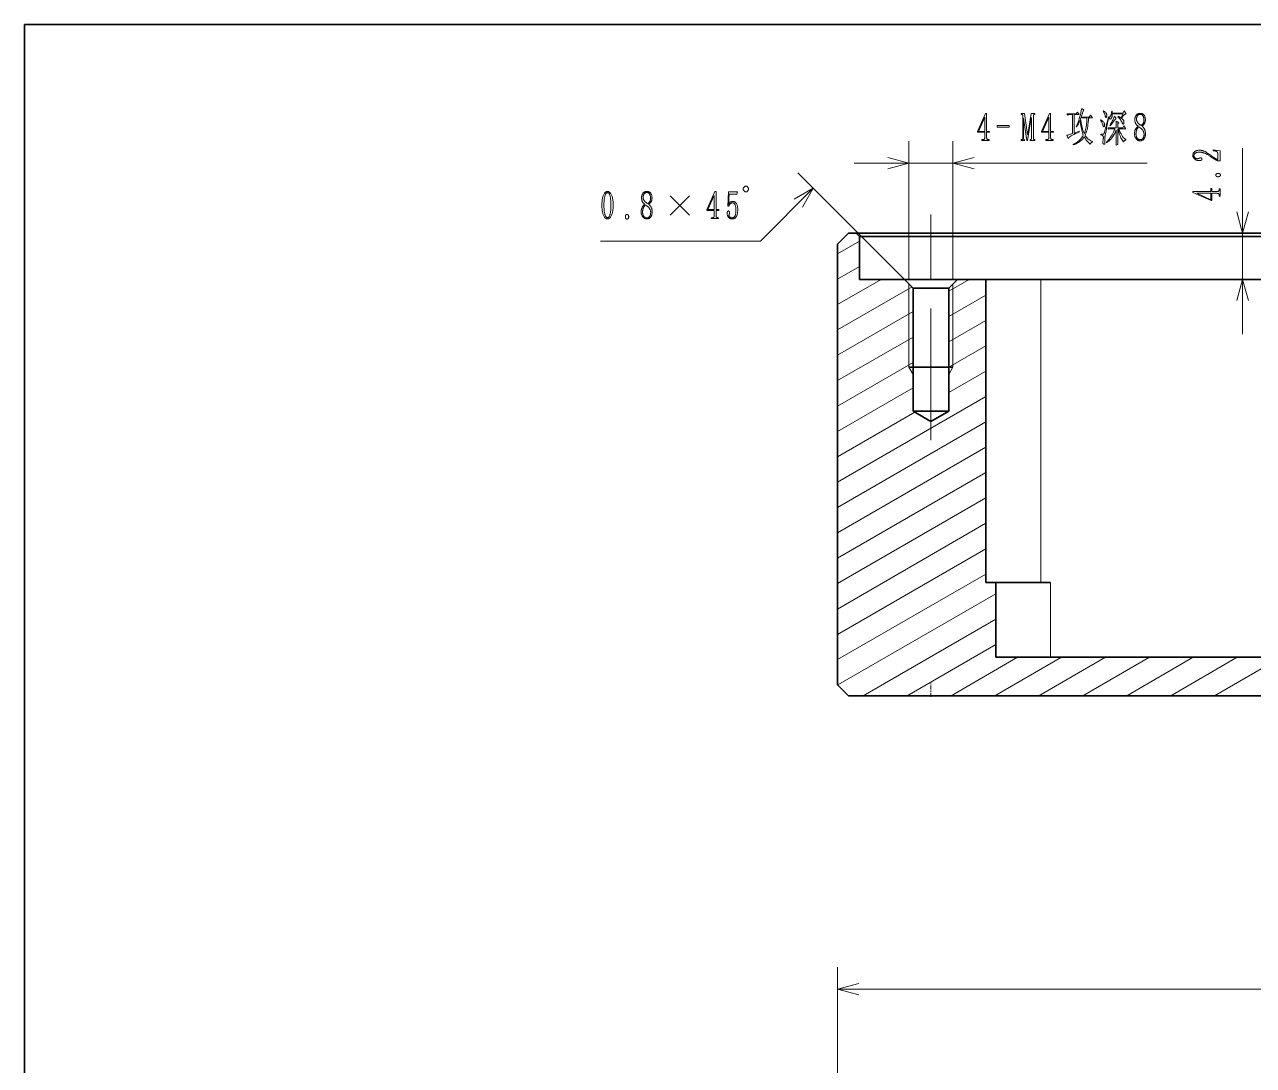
# Model space of a CAD drawing. Extents: x 20 to 415, y 10 to 290.
# Drawn here: x 20 to 131.9, y 195.3 to 290 of the extents above; entities that cross this region are included whole.
import ezdxf

# ---------------------------------------------------------------- set-up
doc = ezdxf.new("R2010")
doc.units = 0
doc.linetypes.add('DASHDOT', pattern=[18.5, 12, -3, 0.5, -3])

msp = doc.modelspace()

# ---------------------------------------------------------------- linework, layer by layer
at = {"color": 7, "lineweight": 35}
for p, q in [((415, 290), (20, 290)), ((20, 290), (20, 10)), ((215.53, 271.01), (102.53, 271.01)), ((94.03, 229.91), (94.03, 270.01)), ((215.53, 270.71), (102.53, 270.71)), ((107.53, 239.21), (107.53, 266.81)), ((112.53, 266.81), (205.53, 266.81)), ((108.43, 232.41), (162.68, 232.41)), ((95.03, 228.91), (162.68, 228.91))]:
    msp.add_line(p, q, dxfattribs=at)
at = {"color": 214, "lineweight": 13, "ltscale": 0.314664}
for p, q in [((100.53, 266.81), (100.53, 279.4)), ((104.53, 266.81), (104.53, 279.4))]:
    msp.add_line(p, q, dxfattribs=at)
at = {"color": 7, "lineweight": 13, "ltscale": 0.423141}
msp.add_line((130.91, 261.81), (130.91, 278.74), dxfattribs=at)
at = {"color": 7, "lineweight": 13, "ltscale": 0.343046}
msp.add_line((100.11, 266.81), (90.41, 276.51), dxfattribs=at)
at = {"color": 214, "lineweight": 13}
msp.add_line((95.53, 277.4), (122.22, 277.4), dxfattribs=at)
at = {"color": 7, "lineweight": 13, "ltscale": 0.170276}
msp.add_line((91.82, 275.1), (87.01, 270.28), dxfattribs=at)
at = {"color": 7, "linetype": 'DASHDOT', "lineweight": 13}
msp.add_line((102.53, 252.16), (102.53, 272.72), dxfattribs=at)
at = {"color": 7, "lineweight": 35, "ltscale": 0.035355}
for p, q in [((95.03, 271.01), (94.03, 270.01)), ((95.03, 228.91), (94.03, 229.91))]:
    msp.add_line(p, q, dxfattribs=at)
at = {"color": 7, "lineweight": 35, "ltscale": 0.0175}
msp.add_line((95.03, 271.01), (95.73, 271.01), dxfattribs=at)
at = {"color": 7, "lineweight": 35, "ltscale": 0.010606}
msp.add_line((96.03, 270.71), (95.73, 271.01), dxfattribs=at)
at = {"color": 7, "lineweight": 35, "ltscale": 0.17}
for p, q in [((102.53, 271.01), (95.73, 271.01)), ((108.43, 232.41), (108.43, 239.21))]:
    msp.add_line(p, q, dxfattribs=at)
at = {"color": 7, "lineweight": 13, "ltscale": 0.0075}
msp.add_line((102.53, 271.01), (102.53, 270.71), dxfattribs=at)
at = {"color": 7, "lineweight": 13, "ltscale": 0.363947}
msp.add_line((87.01, 270.28), (72.45, 270.28), dxfattribs=at)
at = {"color": 7, "lineweight": 13, "ltscale": 0.057735}
for p, q in [((94.03, 269.14), (96.03, 270.29)), ((94.03, 266.83), (96.03, 267.98))]:
    msp.add_line(p, q, dxfattribs=at)
at = {"color": 7, "lineweight": 35, "ltscale": 0.0975}
msp.add_line((96.03, 266.81), (96.03, 270.71), dxfattribs=at)
at = {"color": 7, "lineweight": 35, "ltscale": 0.1625}
msp.add_line((102.53, 270.71), (96.03, 270.71), dxfattribs=at)
at = {"color": 7, "lineweight": 13, "ltscale": 0.0975}
msp.add_line((102.53, 270.71), (102.53, 266.81), dxfattribs=at)
at = {"color": 7, "lineweight": 13, "ltscale": 0.114633}
msp.add_line((94.03, 264.52), (98, 266.81), dxfattribs=at)
at = {"color": 7, "lineweight": 35, "ltscale": 0.101975}
msp.add_line((96.03, 266.81), (100.11, 266.81), dxfattribs=at)
at = {"color": 7, "lineweight": 35, "ltscale": 0.028285}
for p, q in [((100.91, 266.01), (100.11, 266.81)), ((104.15, 266.01), (104.95, 266.81))]:
    msp.add_line(p, q, dxfattribs=at)
at = {"color": 7, "lineweight": 35, "ltscale": 0.089542}
msp.add_line((103.69, 266.81), (100.11, 266.81), dxfattribs=at)
at = {"color": 7, "lineweight": 13, "ltscale": 0.189474}
for p, q in [((100.53, 266.39), (100.53, 258.81)), ((104.53, 266.39), (104.53, 258.81))]:
    msp.add_line(p, q, dxfattribs=at)
at = {"color": 7, "lineweight": 35, "ltscale": 0.031508}
msp.add_line((104.95, 266.81), (103.69, 266.81), dxfattribs=at)
at = {"color": 7, "lineweight": 13, "ltscale": 0.053405}
msp.add_line((104.15, 265.74), (106, 266.81), dxfattribs=at)
at = {"color": 7, "lineweight": 35, "ltscale": 0.064475}
msp.add_line((104.95, 266.81), (107.53, 266.81), dxfattribs=at)
at = {"color": 7, "lineweight": 35, "ltscale": 0.125}
for p, q in [((112.53, 266.81), (107.53, 266.81)), ((113.43, 239.21), (108.43, 239.21))]:
    msp.add_line(p, q, dxfattribs=at)
at = {"color": 7, "lineweight": 13}
for p, q in [((112.53, 239.21), (112.53, 266.81)), ((94.03, 168.39), (94.03, 204.19)), ((94.03, 202.19), (224.03, 202.19))]:
    msp.add_line(p, q, dxfattribs=at)
at = {"color": 7, "lineweight": 13, "ltscale": 0.195477}
msp.add_line((94.03, 262.21), (100.81, 266.12), dxfattribs=at)
at = {"color": 7, "lineweight": 35, "ltscale": 0.28}
for p, q in [((100.91, 266.01), (100.91, 254.81)), ((104.15, 266.01), (104.15, 254.81))]:
    msp.add_line(p, q, dxfattribs=at)
at = {"color": 7, "lineweight": 35, "ltscale": 0.059954}
for p, q in [((103.31, 266.01), (100.91, 266.01)), ((100.91, 258.81), (103.31, 258.81)), ((100.91, 254.81), (103.31, 254.81))]:
    msp.add_line(p, q, dxfattribs=at)
at = {"color": 7, "lineweight": 35, "ltscale": 0.021096}
for p, q in [((104.15, 266.01), (103.31, 266.01)), ((103.31, 258.81), (104.15, 258.81)), ((103.31, 254.81), (104.15, 254.81))]:
    msp.add_line(p, q, dxfattribs=at)
at = {"color": 7, "lineweight": 13, "ltscale": 0.097543}
for p, q in [((104.15, 263.43), (107.53, 265.38)), ((104.15, 261.12), (107.53, 263.07)), ((104.15, 258.81), (107.53, 260.76)), ((104.15, 256.5), (107.53, 258.45))]:
    msp.add_line(p, q, dxfattribs=at)
at = {"color": 7, "lineweight": 13, "ltscale": 0.19858}
for p, q in [((94.03, 259.9), (100.91, 263.87)), ((94.03, 257.59), (100.91, 261.56)), ((94.03, 255.28), (100.91, 259.25)), ((94.03, 252.97), (100.91, 256.94))]:
    msp.add_line(p, q, dxfattribs=at)
at = {"color": 7, "lineweight": 35, "ltscale": 0.009475}
for p, q in [((100.91, 258.81), (100.53, 258.81)), ((104.53, 258.81), (104.15, 258.81))]:
    msp.add_line(p, q, dxfattribs=at)
at = {"color": 7, "lineweight": 13, "ltscale": 0.01895}
for p, q in [((100.91, 258.15), (100.53, 258.81)), ((104.15, 258.15), (104.53, 258.81))]:
    msp.add_line(p, q, dxfattribs=at)
at = {"color": 7, "lineweight": 13, "ltscale": 0.389712}
for p, q in [((94.03, 248.35), (107.53, 256.15)), ((94.03, 246.04), (107.53, 253.84)), ((94.03, 243.73), (107.53, 251.53)), ((94.03, 232.19), (107.53, 239.98))]:
    msp.add_line(p, q, dxfattribs=at)
at = {"color": 7, "lineweight": 13, "ltscale": 0.203017}
msp.add_line((94.03, 250.66), (101.07, 254.72), dxfattribs=at)
at = {"color": 7, "lineweight": 35, "ltscale": 0.046794}
for q in [(100.91, 254.81), (104.15, 254.81)]:
    msp.add_line((102.53, 253.87), q, dxfattribs=at)
at = {"color": 7, "lineweight": 13, "ltscale": 0.389711}
for p, q in [((94.03, 241.42), (107.53, 249.22)), ((94.03, 239.11), (107.53, 246.91)), ((94.03, 236.8), (107.53, 244.6)), ((94.03, 234.49), (107.53, 242.29))]:
    msp.add_line(p, q, dxfattribs=at)
at = {"color": 7, "lineweight": 35, "ltscale": 0.0225}
msp.add_line((108.43, 239.21), (107.53, 239.21), dxfattribs=at)
at = {"color": 7, "lineweight": 13, "ltscale": 0.17}
msp.add_line((113.43, 232.41), (113.43, 239.21), dxfattribs=at)
at = {"color": 7, "lineweight": 13, "ltscale": 0.415076}
msp.add_line((94.06, 229.89), (108.43, 238.19), dxfattribs=at)
at = {"color": 7, "lineweight": 13, "ltscale": 0.348538}
msp.add_line((96.36, 228.91), (108.43, 235.88), dxfattribs=at)
at = {"color": 7, "lineweight": 13, "ltscale": 0.233068}
msp.add_line((100.36, 228.91), (108.43, 233.57), dxfattribs=at)
at = {"color": 7, "lineweight": 13, "ltscale": 0.175}
for p, q in [((104.36, 228.91), (110.42, 232.41)), ((108.36, 228.91), (114.42, 232.41)), ((112.36, 228.91), (118.42, 232.41)), ((116.36, 228.91), (122.42, 232.41)), ((120.36, 228.91), (126.42, 232.41)), ((124.36, 228.91), (130.42, 232.41)), ((128.36, 228.91), (134.42, 232.41))]:
    msp.add_line(p, q, dxfattribs=at)
at = {"color": 7, "linetype": 'DASHDOT', "lineweight": 13, "ltscale": 0.03}
msp.add_line((102.53, 228.81), (102.53, 230.01), dxfattribs=at)
at = {"color": 214, "lineweight": 13}
for points in [[(115.56, 280.12), (115.56, 281.8), (116.02, 281.8), (115.86, 282.02), (115.75, 281.87), (114.9, 281.87), (114.99, 281.75), (115.07, 281.8), (115.42, 281.8), (115.42, 280.08), (115.34, 280.05), (115.27, 280.03), (115.21, 280.01), (115.15, 279.99), (115.1, 279.97), (115.05, 279.96), (115, 279.94), (114.96, 279.94), (114.93, 279.93), (114.9, 279.92), (115.03, 279.64), (115.05, 279.67), (115.09, 279.71), (115.15, 279.75), (115.22, 279.81), (115.31, 279.86), (115.42, 279.93), (115.55, 280), (115.7, 280.08), (115.86, 280.16), (116.05, 280.25), (116.03, 280.31)], [(116.12, 281.31), (116.14, 281.14), (116.16, 280.98), (116.18, 280.82), (116.2, 280.67), (116.23, 280.53), (116.26, 280.39), (116.29, 280.27), (116.33, 280.14), (116.36, 280.03), (116.4, 279.92), (116.33, 279.81), (116.26, 279.71), (116.18, 279.61), (116.1, 279.52), (116.01, 279.43), (115.91, 279.35), (115.81, 279.28), (115.7, 279.21), (115.59, 279.15), (115.47, 279.1), (115.49, 279.04), (115.62, 279.09), (115.74, 279.14), (115.85, 279.2), (115.96, 279.26), (116.07, 279.33), (116.16, 279.41), (116.25, 279.49), (116.34, 279.58), (116.42, 279.68), (116.49, 279.78), (116.53, 279.71), (116.57, 279.63), (116.62, 279.56), (116.67, 279.49), (116.72, 279.42), (116.78, 279.36), (116.84, 279.3), (116.9, 279.24), (116.96, 279.18), (117.03, 279.12), (117.05, 279.16), (117.06, 279.19), (117.08, 279.21), (117.1, 279.23), (117.12, 279.25), (117.14, 279.27), (117.17, 279.28), (117.19, 279.29), (117.22, 279.29), (117.25, 279.3), (117.25, 279.35), (117.16, 279.39), (117.08, 279.43), (117, 279.48), (116.92, 279.53), (116.85, 279.58), (116.79, 279.64), (116.72, 279.71), (116.67, 279.77), (116.61, 279.85), (116.56, 279.92), (116.61, 280.04), (116.66, 280.16), (116.7, 280.29), (116.74, 280.43), (116.78, 280.58), (116.81, 280.74), (116.83, 280.92), (116.86, 281.1), (116.87, 281.29), (116.89, 281.5), (117.23, 281.5), (117.06, 281.74), (116.93, 281.57), (116.22, 281.57), (116.23, 281.63), (116.25, 281.69), (116.27, 281.75), (116.29, 281.81), (116.3, 281.87), (116.32, 281.92), (116.34, 281.97), (116.35, 282.02), (116.37, 282.07), (116.39, 282.11), (116.46, 282.21), (116.26, 282.37), (116.22, 282.17), (116.18, 281.98), (116.14, 281.79), (116.09, 281.62), (116.04, 281.45), (115.99, 281.28), (115.94, 281.13), (115.88, 280.98), (115.82, 280.84), (115.76, 280.71), (115.79, 280.68), (115.82, 280.73), (115.85, 280.78), (115.88, 280.83), (115.92, 280.89), (115.95, 280.95), (115.98, 281.02), (116.02, 281.09), (116.05, 281.16), (116.08, 281.23)], [(118.23, 282.17), (118.2, 282.12), (118.23, 282.07), (118.26, 282.02), (118.29, 281.98), (118.31, 281.93), (118.33, 281.88), (118.35, 281.84), (118.37, 281.8), (118.38, 281.75), (118.39, 281.71), (118.4, 281.67), (118.41, 281.64), (118.42, 281.61), (118.43, 281.59), (118.44, 281.57), (118.45, 281.56), (118.46, 281.55), (118.47, 281.55), (118.49, 281.55), (118.5, 281.56), (118.51, 281.58), (118.52, 281.6), (118.53, 281.62), (118.54, 281.65), (118.55, 281.67), (118.55, 281.69), (118.55, 281.72), (118.55, 281.74), (118.55, 281.77), (118.54, 281.8), (118.54, 281.82), (118.53, 281.85), (118.51, 281.88), (118.5, 281.92), (118.47, 281.95), (118.44, 281.98), (118.41, 282.02), (118.37, 282.05), (118.33, 282.09), (118.28, 282.13)], [(119.03, 282.12), (118.99, 282.12), (118.98, 282.06), (118.97, 282), (118.96, 281.94), (118.95, 281.89), (118.94, 281.84), (118.93, 281.79), (118.91, 281.75), (118.9, 281.72), (118.88, 281.69), (118.86, 281.66), (118.84, 281.64), (118.82, 281.61), (118.81, 281.59), (118.8, 281.57), (118.79, 281.55), (118.78, 281.53), (118.78, 281.51), (118.78, 281.5), (118.78, 281.48), (118.78, 281.47), (118.79, 281.45), (118.79, 281.44), (118.8, 281.43), (118.8, 281.42), (118.81, 281.41), (118.82, 281.41), (118.83, 281.4), (118.83, 281.4), (118.84, 281.4), (118.85, 281.4), (118.86, 281.4), (118.87, 281.4), (118.88, 281.41), (118.9, 281.41), (118.91, 281.42), (118.92, 281.43), (118.93, 281.45), (118.94, 281.46), (118.95, 281.48), (118.97, 281.5), (118.98, 281.52), (118.99, 281.54), (119, 281.57), (119.01, 281.61), (119.02, 281.64), (119.02, 281.68), (119.03, 281.73), (119.03, 281.78), (119.03, 281.83), (119.03, 281.88), (120.02, 281.88), (119.86, 281.54), (119.9, 281.51), (119.93, 281.55), (119.96, 281.59), (119.98, 281.63), (120.01, 281.66), (120.03, 281.69), (120.06, 281.72), (120.08, 281.74), (120.1, 281.76), (120.12, 281.78), (120.14, 281.8), (120.16, 281.81), (120.17, 281.82), (120.19, 281.83), (120.21, 281.84), (120.23, 281.85), (120.24, 281.86), (120.26, 281.87), (120.27, 281.87), (120.29, 281.88), (120.3, 281.88), (120.13, 282.14), (120, 281.95), (119.03, 281.95)], [(107.6, 279.72), (107.6, 279.71), (107.6, 279.69), (107.61, 279.67), (107.61, 279.65), (107.61, 279.64), (107.62, 279.63), (107.62, 279.61), (107.63, 279.6), (107.63, 279.59), (107.64, 279.58), (107.65, 279.57), (107.65, 279.57), (107.66, 279.56), (107.67, 279.55), (107.68, 279.55), (107.69, 279.55), (107.71, 279.54), (107.72, 279.54), (107.73, 279.54), (107.75, 279.54), (107.83, 279.54), (107.83, 279.45), (107.17, 279.45), (107.17, 279.54), (107.29, 279.54), (107.31, 279.54), (107.32, 279.54), (107.33, 279.54), (107.35, 279.55), (107.36, 279.55), (107.37, 279.55), (107.38, 279.56), (107.39, 279.57), (107.4, 279.57), (107.4, 279.58), (107.41, 279.59), (107.41, 279.6), (107.42, 279.61), (107.42, 279.63), (107.42, 279.64), (107.43, 279.65), (107.43, 279.67), (107.43, 279.69), (107.43, 279.71), (107.43, 279.72), (107.43, 280.2), (106.77, 280.2), (106.77, 280.27), (107.5, 281.92), (107.6, 281.92), (107.6, 280.28), (107.87, 280.28), (107.87, 280.2), (107.6, 280.2)], [(107.43, 281.57), (106.86, 280.28), (107.43, 280.28)], [(111.86, 279.65), (111.86, 279.64), (111.86, 279.63), (111.86, 279.62), (111.86, 279.61), (111.87, 279.6), (111.87, 279.6), (111.87, 279.59), (111.87, 279.58), (111.88, 279.57), (111.88, 279.57), (111.89, 279.56), (111.89, 279.56), (111.9, 279.55), (111.9, 279.55), (111.91, 279.55), (111.91, 279.54), (111.92, 279.54), (111.93, 279.54), (111.94, 279.54), (111.95, 279.54), (111.99, 279.54), (111.99, 279.45), (111.56, 279.45), (111.56, 279.54), (111.6, 279.54), (111.61, 279.54), (111.62, 279.54), (111.63, 279.54), (111.64, 279.54), (111.65, 279.55), (111.66, 279.55), (111.66, 279.55), (111.67, 279.56), (111.67, 279.56), (111.67, 279.57), (111.68, 279.57), (111.68, 279.58), (111.68, 279.59), (111.68, 279.6), (111.68, 279.6), (111.69, 279.61), (111.69, 279.62), (111.69, 279.63), (111.69, 279.64), (111.69, 279.65), (111.69, 281.52), (111.67, 281.52), (111.33, 279.45), (111.27, 279.45), (110.96, 281.48), (110.95, 281.48), (110.95, 279.65), (110.95, 279.64), (110.95, 279.63), (110.95, 279.62), (110.95, 279.61), (110.95, 279.6), (110.95, 279.6), (110.96, 279.59), (110.96, 279.58), (110.96, 279.57), (110.97, 279.57), (110.97, 279.56), (110.98, 279.56), (110.98, 279.55), (110.99, 279.55), (110.99, 279.55), (111, 279.54), (111.01, 279.54), (111.02, 279.54), (111.02, 279.54), (111.03, 279.54), (111.06, 279.54), (111.06, 279.45), (110.76, 279.45), (110.76, 279.54), (110.79, 279.54), (110.8, 279.54), (110.81, 279.54), (110.82, 279.54), (110.83, 279.54), (110.84, 279.55), (110.84, 279.55), (110.85, 279.55), (110.86, 279.56), (110.86, 279.56), (110.87, 279.57), (110.87, 279.57), (110.87, 279.58), (110.88, 279.59), (110.88, 279.6), (110.88, 279.6), (110.89, 279.61), (110.89, 279.62), (110.89, 279.63), (110.89, 279.64), (110.89, 279.65), (110.89, 281.7), (110.89, 281.71), (110.89, 281.72), (110.89, 281.73), (110.89, 281.74), (110.88, 281.75), (110.88, 281.75), (110.88, 281.76), (110.87, 281.77), (110.87, 281.78), (110.87, 281.78), (110.86, 281.79), (110.86, 281.79), (110.85, 281.8), (110.84, 281.8), (110.84, 281.8), (110.83, 281.81), (110.82, 281.81), (110.81, 281.81), (110.8, 281.81), (110.79, 281.81), (110.76, 281.81), (110.76, 281.9), (111.05, 281.9), (111.33, 279.98), (111.36, 279.98), (111.66, 281.9), (111.99, 281.9), (111.99, 281.81), (111.95, 281.81), (111.94, 281.81), (111.93, 281.81), (111.92, 281.81), (111.91, 281.81), (111.91, 281.8), (111.9, 281.8), (111.9, 281.8), (111.89, 281.79), (111.89, 281.79), (111.88, 281.78), (111.88, 281.78), (111.87, 281.77), (111.87, 281.76), (111.87, 281.75), (111.87, 281.75), (111.86, 281.74), (111.86, 281.73), (111.86, 281.72), (111.86, 281.71), (111.86, 281.7)], [(113.43, 279.72), (113.43, 279.71), (113.43, 279.69), (113.43, 279.67), (113.44, 279.65), (113.44, 279.64), (113.44, 279.63), (113.45, 279.61), (113.45, 279.6), (113.46, 279.59), (113.47, 279.58), (113.47, 279.57), (113.48, 279.57), (113.49, 279.56), (113.5, 279.55), (113.51, 279.55), (113.52, 279.55), (113.53, 279.54), (113.55, 279.54), (113.56, 279.54), (113.57, 279.54), (113.66, 279.54), (113.66, 279.45), (113, 279.45), (113, 279.54), (113.12, 279.54), (113.13, 279.54), (113.15, 279.54), (113.16, 279.54), (113.18, 279.55), (113.19, 279.55), (113.2, 279.55), (113.21, 279.56), (113.22, 279.57), (113.23, 279.57), (113.23, 279.58), (113.24, 279.59), (113.24, 279.6), (113.25, 279.61), (113.25, 279.63), (113.25, 279.64), (113.26, 279.65), (113.26, 279.67), (113.26, 279.69), (113.26, 279.71), (113.26, 279.72), (113.26, 280.2), (112.6, 280.2), (112.6, 280.27), (113.33, 281.92), (113.43, 281.92), (113.43, 280.28), (113.7, 280.28), (113.7, 280.2), (113.43, 280.2)], [(113.26, 281.57), (112.69, 280.28), (113.26, 280.28)], [(116.19, 281.5), (116.73, 281.5), (116.72, 281.32), (116.71, 281.16), (116.7, 281), (116.68, 280.84), (116.66, 280.7), (116.63, 280.56), (116.6, 280.43), (116.57, 280.31), (116.53, 280.19), (116.49, 280.08), (116.45, 280.17), (116.41, 280.27), (116.37, 280.38), (116.33, 280.5), (116.3, 280.63), (116.27, 280.77), (116.24, 280.91), (116.21, 281.07), (116.18, 281.24), (116.16, 281.41)], [(118, 281.34), (117.97, 281.3), (118.01, 281.24), (118.04, 281.19), (118.07, 281.14), (118.09, 281.09), (118.11, 281.04), (118.13, 281), (118.15, 280.95), (118.17, 280.91), (118.18, 280.87), (118.19, 280.83), (118.2, 280.8), (118.21, 280.76), (118.22, 280.74), (118.23, 280.72), (118.23, 280.7), (118.25, 280.69), (118.26, 280.68), (118.27, 280.68), (118.28, 280.69), (118.29, 280.7), (118.3, 280.71), (118.31, 280.72), (118.32, 280.74), (118.33, 280.76), (118.33, 280.78), (118.34, 280.8), (118.34, 280.83), (118.34, 280.86), (118.35, 280.89), (118.35, 280.92), (118.34, 280.95), (118.33, 280.99), (118.31, 281.02), (118.29, 281.06), (118.26, 281.11), (118.22, 281.15), (118.18, 281.19), (118.13, 281.24), (118.07, 281.29)], [(118.73, 281.58), (118.7, 281.6), (118.64, 281.34), (118.58, 281.11), (118.52, 280.91), (118.48, 280.73), (118.43, 280.57), (118.4, 280.44), (118.37, 280.33), (118.34, 280.24), (118.32, 280.18), (118.31, 280.15), (118.3, 280.12), (118.29, 280.1), (118.28, 280.08), (118.27, 280.07), (118.26, 280.05), (118.25, 280.04), (118.24, 280.03), (118.23, 280.03), (118.22, 280.02), (118.21, 280.02), (118.2, 280.02), (118.19, 280.02), (118.17, 280.02), (118.15, 280.02), (118.13, 280.02), (118.11, 280.02), (118.08, 280.03), (118.05, 280.03), (118.02, 280.03), (117.99, 280.04), (117.99, 279.98), (118.02, 279.97), (118.04, 279.96), (118.07, 279.95), (118.09, 279.93), (118.11, 279.92), (118.13, 279.91), (118.15, 279.89), (118.17, 279.88), (118.18, 279.86), (118.2, 279.85), (118.21, 279.83), (118.22, 279.81), (118.22, 279.78), (118.23, 279.75), (118.23, 279.71), (118.23, 279.67), (118.22, 279.63), (118.22, 279.58), (118.21, 279.53), (118.2, 279.47), (118.18, 279.42), (118.18, 279.37), (118.17, 279.32), (118.17, 279.28), (118.18, 279.24), (118.19, 279.21), (118.2, 279.18), (118.21, 279.16), (118.23, 279.14), (118.25, 279.12), (118.28, 279.11), (118.3, 279.11), (118.31, 279.1), (118.33, 279.1), (118.34, 279.11), (118.35, 279.11), (118.36, 279.12), (118.36, 279.13), (118.37, 279.15), (118.37, 279.17), (118.37, 279.19), (118.36, 279.21), (118.36, 279.24), (118.36, 279.27), (118.36, 279.31), (118.36, 279.34), (118.36, 279.38), (118.36, 279.43), (118.36, 279.47), (118.36, 279.52), (118.36, 279.58), (118.36, 279.62), (118.36, 279.67), (118.37, 279.72), (118.37, 279.76), (118.37, 279.81), (118.38, 279.85), (118.38, 279.89), (118.39, 279.92), (118.4, 279.96), (118.41, 280.01), (118.42, 280.08), (118.44, 280.18), (118.47, 280.31), (118.5, 280.46), (118.53, 280.63), (118.58, 280.83), (118.62, 281.06), (118.67, 281.31)], [(119.55, 280.52), (119.56, 280.52), (119.6, 280.36), (119.64, 280.21), (119.68, 280.07), (119.73, 279.94), (119.78, 279.81), (119.83, 279.7), (119.89, 279.6), (119.95, 279.5), (120.01, 279.42), (120.07, 279.34), (120.08, 279.36), (120.1, 279.39), (120.11, 279.41), (120.13, 279.43), (120.15, 279.44), (120.17, 279.46), (120.2, 279.47), (120.23, 279.48), (120.26, 279.49), (120.29, 279.5), (120.29, 279.54), (120.23, 279.56), (120.17, 279.6), (120.11, 279.66), (120.04, 279.73), (119.98, 279.82), (119.91, 279.93), (119.84, 280.05), (119.77, 280.19), (119.69, 280.35), (119.62, 280.52), (120.29, 280.52), (120.1, 280.77), (120, 280.6), (119.55, 280.6), (119.55, 280.97), (119.63, 281.07), (119.4, 281.22), (119.4, 281.18), (119.4, 281.13), (119.4, 281.08), (119.4, 281.02), (119.4, 280.96), (119.4, 280.9), (119.4, 280.83), (119.4, 280.75), (119.4, 280.68), (119.4, 280.6), (118.65, 280.6), (118.73, 280.48), (118.83, 280.52), (119.26, 280.52), (119.21, 280.37), (119.15, 280.22), (119.08, 280.09), (119.02, 279.95), (118.94, 279.83), (118.86, 279.71), (118.78, 279.6), (118.69, 279.5), (118.6, 279.4), (118.5, 279.31), (118.5, 279.25), (118.61, 279.32), (118.72, 279.4), (118.82, 279.48), (118.92, 279.58), (119.01, 279.7), (119.1, 279.82), (119.18, 279.95), (119.26, 280.1), (119.33, 280.26), (119.4, 280.42), (119.4, 280.2), (119.4, 280), (119.4, 279.81), (119.4, 279.64), (119.4, 279.49), (119.4, 279.36), (119.4, 279.25), (119.4, 279.15), (119.4, 279.07), (119.4, 279.01), (119.56, 279.07), (119.56, 279.12), (119.55, 279.18), (119.55, 279.23), (119.55, 279.28), (119.55, 279.33), (119.55, 279.38), (119.55, 279.43), (119.55, 279.48), (119.55, 279.53), (119.55, 279.58)], [(119.23, 281.65), (119.21, 281.59), (119.18, 281.52), (119.15, 281.45), (119.12, 281.37), (119.08, 281.29), (119.03, 281.2), (118.99, 281.12), (118.93, 281.02), (118.88, 280.93), (118.82, 280.82), (118.85, 280.78), (118.87, 280.82), (118.9, 280.85), (118.93, 280.89), (118.96, 280.93), (118.99, 280.97), (119.02, 281.01), (119.05, 281.05), (119.08, 281.09), (119.11, 281.13), (119.15, 281.17), (119.18, 281.22), (119.21, 281.26), (119.23, 281.29), (119.26, 281.33), (119.29, 281.36), (119.31, 281.38), (119.34, 281.4), (119.36, 281.42), (119.38, 281.44), (119.4, 281.45)], [(119.59, 281.65), (119.56, 281.61), (119.59, 281.58), (119.62, 281.55), (119.65, 281.51), (119.68, 281.48), (119.7, 281.45), (119.73, 281.42), (119.76, 281.38), (119.78, 281.35), (119.8, 281.32), (119.82, 281.28), (119.85, 281.25), (119.86, 281.22), (119.88, 281.18), (119.9, 281.15), (119.92, 281.12), (119.93, 281.09), (119.95, 281.07), (119.96, 281.04), (119.97, 281.01), (119.98, 280.99), (119.99, 280.97), (120, 280.95), (120.01, 280.94), (120.02, 280.93), (120.03, 280.93), (120.04, 280.94), (120.05, 280.95), (120.06, 280.96), (120.07, 280.98), (120.08, 281.01), (120.09, 281.04), (120.1, 281.07), (120.1, 281.1), (120.1, 281.12), (120.1, 281.15), (120.1, 281.18), (120.09, 281.21), (120.08, 281.23), (120.07, 281.26), (120.05, 281.29), (120.03, 281.32), (120.01, 281.35), (119.98, 281.38), (119.94, 281.41), (119.9, 281.45), (119.85, 281.49), (119.79, 281.52), (119.73, 281.57), (119.66, 281.61)], [(122.07, 280.07), (122.07, 280.01), (122.07, 279.96), (122.06, 279.91), (122.05, 279.86), (122.04, 279.82), (122.03, 279.77), (122.01, 279.73), (121.99, 279.69), (121.96, 279.65), (121.94, 279.61), (121.91, 279.58), (121.88, 279.54), (121.85, 279.52), (121.82, 279.49), (121.78, 279.47), (121.74, 279.45), (121.7, 279.44), (121.66, 279.43), (121.62, 279.43), (121.57, 279.42), (121.53, 279.43), (121.49, 279.43), (121.45, 279.44), (121.41, 279.45), (121.38, 279.47), (121.34, 279.49), (121.31, 279.52), (121.27, 279.54), (121.24, 279.58), (121.21, 279.61), (121.18, 279.65), (121.16, 279.69), (121.13, 279.73), (121.11, 279.77), (121.1, 279.81), (121.08, 279.85), (121.07, 279.9), (121.07, 279.94), (121.06, 279.99), (121.06, 280.04), (121.06, 280.09), (121.06, 280.13), (121.07, 280.18), (121.07, 280.22), (121.08, 280.26), (121.09, 280.3), (121.1, 280.34), (121.11, 280.38), (121.13, 280.42), (121.15, 280.45), (121.16, 280.49), (121.18, 280.52), (121.2, 280.55), (121.23, 280.58), (121.25, 280.61), (121.27, 280.64), (121.3, 280.67), (121.33, 280.7), (121.36, 280.73), (121.39, 280.75), (121.36, 280.77), (121.33, 280.8), (121.31, 280.82), (121.29, 280.84), (121.26, 280.87), (121.24, 280.89), (121.22, 280.92), (121.21, 280.95), (121.19, 280.97), (121.17, 281), (121.16, 281.03), (121.15, 281.06), (121.14, 281.1), (121.13, 281.13), (121.12, 281.16), (121.11, 281.2), (121.11, 281.23), (121.11, 281.27), (121.1, 281.3), (121.1, 281.34), (121.1, 281.39), (121.11, 281.43), (121.11, 281.48), (121.12, 281.52), (121.13, 281.56), (121.15, 281.6), (121.17, 281.64), (121.19, 281.68), (121.21, 281.72), (121.23, 281.75), (121.26, 281.79), (121.29, 281.82), (121.32, 281.84), (121.35, 281.86), (121.38, 281.88), (121.42, 281.9), (121.46, 281.91), (121.5, 281.92), (121.54, 281.92), (121.59, 281.92), (121.63, 281.92), (121.67, 281.92), (121.71, 281.91), (121.75, 281.9), (121.78, 281.88), (121.81, 281.86), (121.85, 281.84), (121.88, 281.82), (121.9, 281.79), (121.93, 281.75), (121.96, 281.72), (121.98, 281.68), (122, 281.64), (122.01, 281.6), (122.03, 281.56), (122.04, 281.52), (122.05, 281.48), (122.05, 281.43), (122.06, 281.39), (122.06, 281.34), (122.06, 281.3), (122.06, 281.27), (122.05, 281.24), (122.05, 281.21), (122.04, 281.17), (122.03, 281.14), (122.02, 281.11), (122.01, 281.08), (122, 281.05), (121.98, 281.02), (121.96, 280.99), (121.95, 280.96), (121.93, 280.93), (121.91, 280.9), (121.88, 280.88), (121.86, 280.85), (121.83, 280.83), (121.81, 280.8), (121.78, 280.78), (121.75, 280.75), (121.78, 280.72), (121.81, 280.7), (121.84, 280.67), (121.87, 280.63), (121.89, 280.6), (121.92, 280.57), (121.94, 280.54), (121.96, 280.51), (121.98, 280.47), (122, 280.44), (122.01, 280.4), (122.02, 280.37), (122.04, 280.33), (122.05, 280.3), (122.05, 280.26), (122.06, 280.22), (122.07, 280.19), (122.07, 280.15), (122.07, 280.11)], [(121.92, 281.32), (121.92, 281.36), (121.91, 281.4), (121.91, 281.44), (121.9, 281.48), (121.9, 281.51), (121.89, 281.55), (121.88, 281.58), (121.87, 281.61), (121.85, 281.64), (121.84, 281.67), (121.82, 281.7), (121.8, 281.73), (121.78, 281.75), (121.76, 281.77), (121.74, 281.79), (121.71, 281.8), (121.68, 281.81), (121.65, 281.82), (121.62, 281.82), (121.59, 281.82), (121.55, 281.82), (121.52, 281.82), (121.49, 281.81), (121.46, 281.8), (121.43, 281.79), (121.4, 281.77), (121.38, 281.75), (121.36, 281.73), (121.34, 281.71), (121.32, 281.68), (121.31, 281.65), (121.3, 281.62), (121.28, 281.59), (121.27, 281.57), (121.27, 281.54), (121.26, 281.51), (121.25, 281.47), (121.25, 281.44), (121.25, 281.41), (121.25, 281.38), (121.25, 281.35), (121.25, 281.32), (121.26, 281.29), (121.26, 281.26), (121.27, 281.23), (121.29, 281.2), (121.3, 281.17), (121.32, 281.14), (121.34, 281.1), (121.36, 281.07), (121.38, 281.05), (121.41, 281.02), (121.44, 280.99), (121.47, 280.96), (121.5, 280.93), (121.53, 280.91), (121.56, 280.88), (121.6, 280.86), (121.64, 280.83), (121.67, 280.81), (121.7, 280.83), (121.72, 280.85), (121.74, 280.87), (121.77, 280.89), (121.78, 280.91), (121.8, 280.93), (121.82, 280.95), (121.83, 280.98), (121.85, 281), (121.86, 281.02), (121.87, 281.05), (121.88, 281.08), (121.89, 281.11), (121.9, 281.13), (121.9, 281.16), (121.91, 281.19), (121.91, 281.23), (121.91, 281.26), (121.92, 281.29)], [(108.55, 280.67), (108.55, 280.8), (109.66, 280.8), (109.66, 280.67)], [(121.2, 280.04), (121.2, 279.99), (121.21, 279.95), (121.21, 279.91), (121.22, 279.87), (121.23, 279.83), (121.24, 279.8), (121.25, 279.76), (121.27, 279.73), (121.28, 279.7), (121.3, 279.67), (121.32, 279.64), (121.35, 279.62), (121.37, 279.59), (121.39, 279.58), (121.42, 279.56), (121.45, 279.55), (121.48, 279.54), (121.51, 279.53), (121.54, 279.53), (121.57, 279.52), (121.61, 279.53), (121.64, 279.53), (121.68, 279.54), (121.71, 279.55), (121.73, 279.56), (121.76, 279.58), (121.79, 279.59), (121.81, 279.62), (121.83, 279.64), (121.85, 279.67), (121.86, 279.7), (121.88, 279.73), (121.89, 279.76), (121.9, 279.79), (121.91, 279.83), (121.92, 279.86), (121.92, 279.9), (121.93, 279.94), (121.93, 279.98), (121.93, 280.02), (121.93, 280.06), (121.93, 280.1), (121.92, 280.13), (121.91, 280.17), (121.9, 280.21), (121.89, 280.24), (121.87, 280.28), (121.85, 280.31), (121.83, 280.35), (121.81, 280.38), (121.78, 280.42), (121.76, 280.45), (121.73, 280.48), (121.69, 280.51), (121.66, 280.55), (121.62, 280.58), (121.58, 280.61), (121.54, 280.64), (121.49, 280.67), (121.45, 280.7), (121.42, 280.67), (121.4, 280.65), (121.38, 280.62), (121.36, 280.6), (121.34, 280.57), (121.33, 280.54), (121.31, 280.51), (121.29, 280.48), (121.28, 280.44), (121.27, 280.41), (121.25, 280.38), (121.24, 280.34), (121.23, 280.31), (121.23, 280.27), (121.22, 280.23), (121.21, 280.19), (121.21, 280.16), (121.21, 280.12), (121.2, 280.08)]]:
    msp.add_lwpolyline(points, close=True, dxfattribs=at)
for points in [[(98.6, 276.88), (100.53, 277.4), (98.6, 277.91)], [(106.47, 277.91), (104.53, 277.4), (106.47, 276.88)]]:
    msp.add_lwpolyline(points, dxfattribs=at)
at = {"color": 7, "lineweight": 13}
for points in [[(127.01, 278.39), (126.96, 278.39), (126.91, 278.39), (126.87, 278.39), (126.82, 278.38), (126.78, 278.37), (126.74, 278.36), (126.71, 278.35), (126.67, 278.34), (126.64, 278.33), (126.62, 278.31), (126.59, 278.3), (126.57, 278.28), (126.55, 278.26), (126.53, 278.24), (126.51, 278.22), (126.5, 278.19), (126.49, 278.17), (126.49, 278.14), (126.48, 278.11), (126.48, 278.08), (126.48, 278.06), (126.48, 278.03), (126.49, 278.01), (126.49, 277.99), (126.5, 277.97), (126.51, 277.95), (126.53, 277.93), (126.54, 277.91), (126.56, 277.9), (126.57, 277.88), (126.59, 277.86), (126.61, 277.85), (126.63, 277.83), (126.66, 277.82), (126.68, 277.81), (126.7, 277.81), (126.73, 277.8), (126.75, 277.8), (126.78, 277.79), (126.81, 277.79), (126.83, 277.79), (126.84, 277.79), (126.86, 277.8), (126.87, 277.8), (126.89, 277.8), (126.9, 277.81), (126.91, 277.81), (126.93, 277.82), (126.94, 277.82), (126.95, 277.83), (126.96, 277.83), (126.97, 277.84), (126.99, 277.85), (127, 277.85), (127.01, 277.85), (127.02, 277.86), (127.03, 277.86), (127.04, 277.86), (127.05, 277.86), (127.07, 277.86), (127.08, 277.86), (127.09, 277.86), (127.11, 277.86), (127.12, 277.86), (127.13, 277.86), (127.14, 277.85), (127.15, 277.85), (127.16, 277.85), (127.17, 277.84), (127.17, 277.84), (127.18, 277.83), (127.19, 277.82), (127.19, 277.82), (127.2, 277.81), (127.2, 277.8), (127.2, 277.8), (127.21, 277.79), (127.21, 277.78), (127.21, 277.77), (127.21, 277.76), (127.21, 277.75), (127.21, 277.74), (127.2, 277.72), (127.2, 277.71), (127.2, 277.7), (127.19, 277.69), (127.18, 277.68), (127.18, 277.67), (127.17, 277.66), (127.16, 277.66), (127.15, 277.65), (127.14, 277.64), (127.12, 277.64), (127.11, 277.63), (127.09, 277.63), (127.08, 277.63), (127.06, 277.62), (127.04, 277.62), (127.02, 277.62), (126.99, 277.62), (126.94, 277.62), (126.88, 277.63), (126.83, 277.63), (126.78, 277.64), (126.73, 277.66), (126.69, 277.67), (126.64, 277.69), (126.61, 277.72), (126.57, 277.74), (126.54, 277.77), (126.51, 277.8), (126.48, 277.83), (126.46, 277.86), (126.44, 277.89), (126.42, 277.93), (126.41, 277.96), (126.39, 277.99), (126.39, 278.02), (126.38, 278.06), (126.38, 278.09), (126.38, 278.14), (126.39, 278.18), (126.4, 278.23), (126.41, 278.27), (126.42, 278.3), (126.44, 278.34), (126.46, 278.37), (126.49, 278.4), (126.52, 278.43), (126.55, 278.45), (126.59, 278.47), (126.62, 278.49), (126.66, 278.51), (126.7, 278.52), (126.74, 278.54), (126.79, 278.55), (126.83, 278.55), (126.88, 278.56), (126.93, 278.56), (126.98, 278.56), (127.01, 278.56), (127.05, 278.56), (127.08, 278.56), (127.12, 278.56), (127.15, 278.55), (127.19, 278.55), (127.22, 278.54), (127.25, 278.53), (127.29, 278.52), (127.32, 278.51), (127.36, 278.5), (127.39, 278.49), (127.42, 278.48), (127.46, 278.46), (127.49, 278.44), (127.52, 278.43), (127.56, 278.41), (127.59, 278.38), (127.62, 278.36), (127.65, 278.34), (127.73, 278.28), (127.81, 278.23), (127.88, 278.18), (127.95, 278.13), (128.01, 278.08), (128.08, 278.04), (128.14, 278), (128.2, 277.96), (128.25, 277.93), (128.3, 277.89), (128.35, 277.86), (128.39, 277.83), (128.44, 277.81), (128.48, 277.79), (128.51, 277.77), (128.54, 277.75), (128.57, 277.74), (128.6, 277.72), (128.62, 277.71), (128.64, 277.71), (128.64, 278.29), (128.64, 278.31), (128.63, 278.33), (128.63, 278.35), (128.62, 278.37), (128.61, 278.38), (128.6, 278.4), (128.59, 278.41), (128.57, 278.42), (128.56, 278.44), (128.54, 278.45), (128.52, 278.46), (128.49, 278.47), (128.47, 278.48), (128.44, 278.49), (128.41, 278.5), (128.38, 278.5), (128.35, 278.51), (128.31, 278.51), (128.28, 278.52), (128.24, 278.52), (128.24, 278.59), (128.85, 278.52), (128.85, 277.59), (128.67, 277.59), (128.64, 277.6), (128.61, 277.62), (128.58, 277.63), (128.55, 277.65), (128.52, 277.66), (128.49, 277.68), (128.45, 277.7), (128.41, 277.72), (128.38, 277.74), (128.34, 277.76), (128.3, 277.79), (128.25, 277.81), (128.21, 277.84), (128.17, 277.87), (128.12, 277.9), (128.07, 277.93), (128.02, 277.96), (127.97, 277.99), (127.92, 278.03), (127.87, 278.06), (127.82, 278.1), (127.77, 278.13), (127.72, 278.16), (127.68, 278.19), (127.63, 278.21), (127.58, 278.24), (127.54, 278.26), (127.5, 278.28), (127.45, 278.3), (127.41, 278.31), (127.37, 278.33), (127.32, 278.34), (127.28, 278.35), (127.24, 278.36), (127.2, 278.37), (127.16, 278.38), (127.12, 278.39), (127.08, 278.39), (127.05, 278.39)], [(128.89, 276.31), (128.89, 276.29), (128.89, 276.28), (128.89, 276.27), (128.89, 276.25), (128.88, 276.24), (128.87, 276.23), (128.87, 276.22), (128.86, 276.21), (128.85, 276.2), (128.84, 276.19), (128.83, 276.18), (128.81, 276.18), (128.8, 276.17), (128.78, 276.16), (128.77, 276.16), (128.75, 276.16), (128.74, 276.15), (128.72, 276.15), (128.7, 276.15), (128.68, 276.15), (128.66, 276.15), (128.64, 276.15), (128.62, 276.15), (128.61, 276.16), (128.59, 276.16), (128.58, 276.16), (128.56, 276.17), (128.55, 276.18), (128.53, 276.18), (128.52, 276.19), (128.51, 276.2), (128.5, 276.21), (128.49, 276.22), (128.49, 276.23), (128.48, 276.24), (128.47, 276.25), (128.47, 276.27), (128.47, 276.28), (128.47, 276.29), (128.47, 276.31), (128.47, 276.32), (128.47, 276.33), (128.47, 276.34), (128.48, 276.35), (128.48, 276.36), (128.49, 276.37), (128.5, 276.38), (128.51, 276.39), (128.52, 276.4), (128.53, 276.41), (128.54, 276.41), (128.56, 276.42), (128.57, 276.43), (128.58, 276.43), (128.6, 276.44), (128.61, 276.44), (128.63, 276.45), (128.65, 276.45), (128.66, 276.45), (128.68, 276.45), (128.7, 276.45), (128.72, 276.45), (128.74, 276.45), (128.75, 276.44), (128.77, 276.44), (128.78, 276.43), (128.8, 276.43), (128.81, 276.42), (128.83, 276.41), (128.84, 276.41), (128.85, 276.4), (128.86, 276.39), (128.87, 276.38), (128.87, 276.37), (128.88, 276.36), (128.89, 276.35), (128.89, 276.34), (128.89, 276.33), (128.89, 276.32)], [(85.6, 274.78), (85.77, 274.78), (85.93, 274.95), (85.93, 275.12), (85.77, 275.28), (85.6, 275.28), (85.43, 275.12), (85.43, 274.95)], [(73.08, 272.31), (73.04, 272.31), (73, 272.32), (72.96, 272.34), (72.92, 272.36), (72.88, 272.39), (72.84, 272.43), (72.81, 272.47), (72.78, 272.52), (72.75, 272.58), (72.71, 272.64), (72.69, 272.71), (72.66, 272.78), (72.64, 272.86), (72.62, 272.95), (72.6, 273.04), (72.59, 273.13), (72.58, 273.23), (72.57, 273.34), (72.57, 273.45), (72.56, 273.57), (72.57, 273.68), (72.57, 273.78), (72.58, 273.88), (72.59, 273.98), (72.6, 274.07), (72.62, 274.16), (72.63, 274.24), (72.66, 274.32), (72.68, 274.4), (72.71, 274.47), (72.74, 274.53), (72.77, 274.59), (72.8, 274.64), (72.84, 274.69), (72.87, 274.72), (72.91, 274.76), (72.95, 274.78), (72.99, 274.8), (73.03, 274.81), (73.08, 274.81), (73.12, 274.81), (73.16, 274.8), (73.2, 274.78), (73.24, 274.76), (73.28, 274.73), (73.31, 274.69), (73.35, 274.65), (73.38, 274.6), (73.41, 274.54), (73.44, 274.48), (73.47, 274.41), (73.5, 274.34), (73.52, 274.26), (73.54, 274.18), (73.56, 274.09), (73.57, 274), (73.58, 273.9), (73.59, 273.79), (73.59, 273.68), (73.59, 273.57), (73.59, 273.45), (73.59, 273.34), (73.58, 273.24), (73.57, 273.14), (73.56, 273.04), (73.54, 272.95), (73.52, 272.87), (73.5, 272.79), (73.47, 272.72), (73.44, 272.65), (73.41, 272.58), (73.38, 272.53), (73.35, 272.48), (73.31, 272.43), (73.28, 272.39), (73.24, 272.36), (73.2, 272.34), (73.16, 272.32), (73.12, 272.31)], [(73.08, 274.7), (73.05, 274.69), (73.02, 274.68), (73, 274.67), (72.97, 274.65), (72.95, 274.62), (72.93, 274.59), (72.9, 274.55), (72.88, 274.5), (72.86, 274.45), (72.84, 274.39), (72.83, 274.33), (72.81, 274.26), (72.8, 274.19), (72.78, 274.11), (72.77, 274.03), (72.77, 273.95), (72.76, 273.86), (72.75, 273.77), (72.75, 273.67), (72.75, 273.57), (72.75, 273.46), (72.75, 273.36), (72.76, 273.26), (72.77, 273.17), (72.77, 273.09), (72.78, 273), (72.8, 272.93), (72.81, 272.85), (72.83, 272.79), (72.84, 272.72), (72.86, 272.67), (72.88, 272.62), (72.9, 272.57), (72.93, 272.53), (72.95, 272.5), (72.97, 272.47), (73, 272.45), (73.02, 272.44), (73.05, 272.43), (73.08, 272.42), (73.11, 272.43), (73.14, 272.44), (73.17, 272.45), (73.19, 272.47), (73.22, 272.5), (73.24, 272.53), (73.26, 272.57), (73.28, 272.62), (73.3, 272.67), (73.31, 272.72), (73.33, 272.79), (73.34, 272.85), (73.35, 272.93), (73.36, 273), (73.37, 273.09), (73.38, 273.17), (73.39, 273.26), (73.39, 273.36), (73.39, 273.46), (73.39, 273.57), (73.39, 273.67), (73.39, 273.77), (73.39, 273.86), (73.38, 273.95), (73.37, 274.03), (73.36, 274.11), (73.35, 274.19), (73.34, 274.26), (73.33, 274.33), (73.31, 274.39), (73.3, 274.45), (73.28, 274.5), (73.26, 274.55), (73.24, 274.59), (73.22, 274.62), (73.19, 274.65), (73.17, 274.67), (73.14, 274.68), (73.11, 274.69)], [(77.15, 272.95), (77.15, 272.9), (77.14, 272.85), (77.14, 272.8), (77.13, 272.75), (77.12, 272.7), (77.1, 272.66), (77.08, 272.62), (77.06, 272.57), (77.04, 272.53), (77.01, 272.5), (76.99, 272.46), (76.96, 272.43), (76.92, 272.4), (76.89, 272.38), (76.86, 272.36), (76.82, 272.34), (76.78, 272.33), (76.74, 272.32), (76.7, 272.31), (76.65, 272.31), (76.61, 272.31), (76.57, 272.32), (76.53, 272.33), (76.49, 272.34), (76.45, 272.36), (76.42, 272.38), (76.38, 272.4), (76.35, 272.43), (76.32, 272.46), (76.29, 272.5), (76.26, 272.53), (76.23, 272.57), (76.21, 272.61), (76.19, 272.65), (76.17, 272.7), (76.16, 272.74), (76.15, 272.78), (76.14, 272.83), (76.14, 272.88), (76.14, 272.92), (76.14, 272.97), (76.14, 273.02), (76.14, 273.06), (76.15, 273.11), (76.16, 273.15), (76.17, 273.19), (76.18, 273.23), (76.19, 273.27), (76.21, 273.3), (76.22, 273.34), (76.24, 273.37), (76.26, 273.41), (76.28, 273.44), (76.3, 273.47), (76.33, 273.5), (76.35, 273.53), (76.38, 273.56), (76.4, 273.59), (76.43, 273.61), (76.46, 273.64), (76.44, 273.66), (76.41, 273.68), (76.39, 273.7), (76.36, 273.73), (76.34, 273.75), (76.32, 273.78), (76.3, 273.8), (76.28, 273.83), (76.27, 273.86), (76.25, 273.89), (76.24, 273.92), (76.22, 273.95), (76.21, 273.98), (76.2, 274.01), (76.2, 274.05), (76.19, 274.08), (76.19, 274.12), (76.18, 274.15), (76.18, 274.19), (76.18, 274.22), (76.18, 274.27), (76.18, 274.32), (76.19, 274.36), (76.2, 274.41), (76.21, 274.45), (76.23, 274.49), (76.24, 274.53), (76.26, 274.57), (76.28, 274.6), (76.31, 274.64), (76.33, 274.67), (76.36, 274.7), (76.39, 274.73), (76.43, 274.75), (76.46, 274.77), (76.5, 274.78), (76.54, 274.8), (76.58, 274.8), (76.62, 274.81), (76.66, 274.81), (76.71, 274.81), (76.75, 274.8), (76.79, 274.8), (76.82, 274.78), (76.86, 274.77), (76.89, 274.75), (76.92, 274.73), (76.95, 274.7), (76.98, 274.67), (77.01, 274.64), (77.03, 274.6), (77.05, 274.57), (77.07, 274.53), (77.09, 274.49), (77.1, 274.45), (77.12, 274.41), (77.12, 274.36), (77.13, 274.32), (77.13, 274.27), (77.14, 274.22), (77.14, 274.19), (77.13, 274.16), (77.13, 274.12), (77.12, 274.09), (77.12, 274.06), (77.11, 274.03), (77.1, 274), (77.09, 273.96), (77.07, 273.93), (77.06, 273.9), (77.04, 273.87), (77.02, 273.84), (77, 273.82), (76.98, 273.79), (76.96, 273.76), (76.93, 273.74), (76.91, 273.71), (76.88, 273.69), (76.85, 273.66), (76.82, 273.64), (76.86, 273.61), (76.89, 273.58), (76.92, 273.55), (76.94, 273.52), (76.97, 273.49), (76.99, 273.46), (77.02, 273.43), (77.04, 273.39), (77.06, 273.36), (77.07, 273.32), (77.09, 273.29), (77.1, 273.26), (77.11, 273.22), (77.12, 273.18), (77.13, 273.15), (77.14, 273.11), (77.14, 273.07), (77.15, 273.03), (77.15, 272.99)], [(76.99, 274.21), (76.99, 274.25), (76.99, 274.29), (76.99, 274.33), (76.98, 274.36), (76.97, 274.4), (76.96, 274.43), (76.95, 274.47), (76.94, 274.5), (76.93, 274.53), (76.91, 274.56), (76.9, 274.59), (76.88, 274.61), (76.86, 274.64), (76.84, 274.66), (76.81, 274.67), (76.79, 274.69), (76.76, 274.7), (76.73, 274.7), (76.7, 274.71), (76.66, 274.71), (76.63, 274.71), (76.59, 274.7), (76.56, 274.7), (76.53, 274.69), (76.51, 274.67), (76.48, 274.66), (76.46, 274.64), (76.44, 274.62), (76.42, 274.59), (76.4, 274.57), (76.39, 274.54), (76.37, 274.51), (76.36, 274.48), (76.35, 274.45), (76.34, 274.42), (76.33, 274.39), (76.33, 274.36), (76.32, 274.33), (76.32, 274.3), (76.32, 274.27), (76.32, 274.24), (76.33, 274.21), (76.33, 274.17), (76.34, 274.14), (76.35, 274.11), (76.36, 274.08), (76.38, 274.05), (76.39, 274.02), (76.41, 273.99), (76.44, 273.96), (76.46, 273.93), (76.49, 273.9), (76.51, 273.87), (76.54, 273.85), (76.57, 273.82), (76.6, 273.79), (76.64, 273.77), (76.67, 273.74), (76.71, 273.72), (76.75, 273.7), (76.78, 273.71), (76.8, 273.73), (76.82, 273.75), (76.84, 273.77), (76.86, 273.79), (76.88, 273.81), (76.9, 273.84), (76.91, 273.86), (76.92, 273.89), (76.94, 273.91), (76.95, 273.94), (76.96, 273.96), (76.97, 273.99), (76.97, 274.02), (76.98, 274.05), (76.98, 274.08), (76.99, 274.11), (76.99, 274.14), (76.99, 274.18)], [(82.96, 272.61), (82.96, 272.59), (82.96, 272.57), (82.96, 272.56), (82.96, 272.54), (82.97, 272.52), (82.97, 272.51), (82.98, 272.5), (82.98, 272.49), (82.99, 272.48), (82.99, 272.47), (83, 272.46), (83.01, 272.45), (83.02, 272.45), (83.03, 272.44), (83.04, 272.44), (83.05, 272.43), (83.06, 272.43), (83.07, 272.43), (83.09, 272.43), (83.1, 272.42), (83.19, 272.42), (83.19, 272.34), (82.53, 272.34), (82.53, 272.42), (82.64, 272.42), (82.66, 272.43), (82.68, 272.43), (82.69, 272.43), (82.7, 272.43), (82.71, 272.44), (82.73, 272.44), (82.74, 272.45), (82.74, 272.45), (82.75, 272.46), (82.76, 272.47), (82.76, 272.48), (82.77, 272.49), (82.77, 272.5), (82.78, 272.51), (82.78, 272.52), (82.78, 272.54), (82.78, 272.56), (82.78, 272.57), (82.79, 272.59), (82.79, 272.61), (82.79, 273.08), (82.13, 273.08), (82.13, 273.15), (82.86, 274.81), (82.96, 274.81), (82.96, 273.17), (83.23, 273.17), (83.23, 273.08), (82.96, 273.08)], [(82.79, 274.45), (82.21, 273.17), (82.79, 273.17)], [(84.51, 273.91), (84.55, 273.91), (84.59, 273.9), (84.62, 273.89), (84.65, 273.88), (84.68, 273.86), (84.71, 273.84), (84.74, 273.81), (84.77, 273.78), (84.8, 273.74), (84.82, 273.7), (84.84, 273.66), (84.87, 273.62), (84.88, 273.57), (84.9, 273.52), (84.91, 273.46), (84.92, 273.41), (84.93, 273.35), (84.94, 273.29), (84.94, 273.22), (84.94, 273.15), (84.94, 273.08), (84.94, 273.01), (84.93, 272.94), (84.92, 272.87), (84.91, 272.81), (84.9, 272.75), (84.88, 272.69), (84.86, 272.64), (84.84, 272.59), (84.81, 272.54), (84.79, 272.5), (84.76, 272.46), (84.73, 272.42), (84.69, 272.39), (84.65, 272.37), (84.61, 272.35), (84.57, 272.33), (84.53, 272.32), (84.48, 272.31), (84.43, 272.31), (84.39, 272.31), (84.36, 272.32), (84.32, 272.32), (84.29, 272.33), (84.26, 272.35), (84.22, 272.36), (84.19, 272.38), (84.16, 272.41), (84.14, 272.43), (84.11, 272.46), (84.08, 272.49), (84.06, 272.52), (84.04, 272.56), (84.02, 272.59), (84.01, 272.63), (83.99, 272.66), (83.98, 272.7), (83.98, 272.74), (83.97, 272.78), (83.97, 272.82), (83.97, 272.84), (83.97, 272.86), (83.98, 272.87), (83.98, 272.89), (83.98, 272.91), (83.98, 272.92), (83.99, 272.93), (83.99, 272.95), (84, 272.96), (84.01, 272.97), (84.01, 272.99), (84.02, 273), (84.03, 273.01), (84.04, 273.02), (84.05, 273.02), (84.06, 273.03), (84.07, 273.03), (84.08, 273.04), (84.09, 273.04), (84.1, 273.04), (84.11, 273.04), (84.12, 273.04), (84.13, 273.03), (84.14, 273.03), (84.15, 273.02), (84.16, 273.02), (84.16, 273.01), (84.17, 273), (84.17, 272.99), (84.18, 272.98), (84.18, 272.97), (84.19, 272.96), (84.19, 272.95), (84.19, 272.94), (84.2, 272.93), (84.2, 272.92), (84.2, 272.91), (84.2, 272.9), (84.2, 272.89), (84.2, 272.88), (84.2, 272.87), (84.2, 272.85), (84.2, 272.83), (84.2, 272.82), (84.19, 272.81), (84.19, 272.79), (84.19, 272.78), (84.18, 272.77), (84.18, 272.76), (84.17, 272.75), (84.17, 272.74), (84.16, 272.73), (84.16, 272.72), (84.15, 272.71), (84.15, 272.69), (84.15, 272.68), (84.15, 272.67), (84.14, 272.66), (84.14, 272.65), (84.14, 272.64), (84.14, 272.62), (84.15, 272.6), (84.15, 272.58), (84.16, 272.56), (84.17, 272.54), (84.18, 272.52), (84.19, 272.51), (84.2, 272.49), (84.22, 272.48), (84.24, 272.47), (84.25, 272.46), (84.27, 272.45), (84.29, 272.44), (84.31, 272.43), (84.33, 272.42), (84.36, 272.42), (84.38, 272.42), (84.4, 272.41), (84.42, 272.41), (84.44, 272.41), (84.47, 272.41), (84.5, 272.42), (84.53, 272.43), (84.56, 272.44), (84.58, 272.46), (84.61, 272.48), (84.63, 272.5), (84.65, 272.53), (84.67, 272.56), (84.69, 272.6), (84.7, 272.64), (84.72, 272.68), (84.73, 272.72), (84.74, 272.77), (84.75, 272.82), (84.76, 272.88), (84.76, 272.93), (84.77, 272.99), (84.77, 273.06), (84.77, 273.12), (84.77, 273.18), (84.77, 273.23), (84.76, 273.29), (84.76, 273.34), (84.75, 273.38), (84.74, 273.43), (84.73, 273.47), (84.72, 273.51), (84.71, 273.55), (84.69, 273.59), (84.68, 273.62), (84.66, 273.65), (84.64, 273.68), (84.62, 273.7), (84.6, 273.72), (84.58, 273.74), (84.55, 273.75), (84.53, 273.76), (84.5, 273.77), (84.47, 273.77), (84.45, 273.77), (84.43, 273.77), (84.41, 273.76), (84.39, 273.76), (84.37, 273.75), (84.35, 273.75), (84.33, 273.74), (84.31, 273.73), (84.3, 273.72), (84.28, 273.71), (84.26, 273.7), (84.25, 273.68), (84.23, 273.66), (84.22, 273.64), (84.2, 273.62), (84.19, 273.6), (84.17, 273.57), (84.16, 273.54), (84.14, 273.5), (84.13, 273.47), (84.04, 273.48), (84.09, 274.78), (84.91, 274.78), (84.87, 274.57), (84.16, 274.57), (84.11, 273.62), (84.13, 273.66), (84.15, 273.7), (84.17, 273.73), (84.19, 273.76), (84.21, 273.79), (84.23, 273.81), (84.25, 273.83), (84.27, 273.84), (84.29, 273.86), (84.31, 273.87), (84.33, 273.88), (84.35, 273.88), (84.37, 273.89), (84.39, 273.9), (84.41, 273.9), (84.43, 273.9), (84.45, 273.91), (84.47, 273.91), (84.49, 273.91)], [(128.58, 274.81), (128.6, 274.81), (128.62, 274.81), (128.63, 274.81), (128.65, 274.81), (128.67, 274.82), (128.68, 274.82), (128.69, 274.82), (128.7, 274.83), (128.71, 274.84), (128.72, 274.84), (128.73, 274.85), (128.74, 274.86), (128.74, 274.87), (128.75, 274.88), (128.75, 274.89), (128.76, 274.9), (128.76, 274.91), (128.76, 274.92), (128.77, 274.94), (128.77, 274.95), (128.77, 275.04), (128.85, 275.04), (128.85, 274.38), (128.77, 274.38), (128.77, 274.49), (128.77, 274.51), (128.76, 274.52), (128.76, 274.54), (128.76, 274.55), (128.75, 274.56), (128.75, 274.57), (128.74, 274.58), (128.74, 274.59), (128.73, 274.6), (128.72, 274.61), (128.71, 274.61), (128.7, 274.62), (128.69, 274.62), (128.68, 274.62), (128.67, 274.63), (128.65, 274.63), (128.63, 274.63), (128.62, 274.63), (128.6, 274.63), (128.58, 274.64), (128.11, 274.64), (128.11, 273.98), (128.04, 273.98), (126.38, 274.71), (126.38, 274.81), (128.02, 274.81), (128.02, 275.08), (128.11, 275.08), (128.11, 274.81)], [(126.74, 274.64), (128.02, 274.06), (128.02, 274.64)], [(76.28, 272.92), (76.28, 272.88), (76.28, 272.84), (76.29, 272.8), (76.29, 272.76), (76.3, 272.72), (76.31, 272.68), (76.33, 272.65), (76.34, 272.61), (76.36, 272.58), (76.38, 272.55), (76.4, 272.53), (76.42, 272.5), (76.45, 272.48), (76.47, 272.46), (76.5, 272.45), (76.52, 272.43), (76.55, 272.42), (76.58, 272.42), (76.62, 272.41), (76.65, 272.41), (76.69, 272.41), (76.72, 272.42), (76.75, 272.42), (76.78, 272.43), (76.81, 272.45), (76.84, 272.46), (76.86, 272.48), (76.88, 272.5), (76.9, 272.53), (76.92, 272.55), (76.94, 272.58), (76.95, 272.61), (76.97, 272.65), (76.98, 272.68), (76.99, 272.71), (76.99, 272.75), (77, 272.79), (77, 272.83), (77.01, 272.87), (77.01, 272.91), (77.01, 272.95), (77, 272.98), (77, 273.02), (76.99, 273.06), (76.98, 273.09), (76.96, 273.13), (76.95, 273.16), (76.93, 273.2), (76.91, 273.23), (76.89, 273.27), (76.86, 273.3), (76.83, 273.34), (76.8, 273.37), (76.77, 273.4), (76.73, 273.43), (76.7, 273.46), (76.66, 273.49), (76.61, 273.52), (76.57, 273.55), (76.52, 273.58), (76.5, 273.56), (76.48, 273.53), (76.46, 273.51), (76.44, 273.48), (76.42, 273.45), (76.4, 273.42), (76.39, 273.39), (76.37, 273.36), (76.36, 273.33), (76.34, 273.3), (76.33, 273.26), (76.32, 273.23), (76.31, 273.19), (76.3, 273.15), (76.29, 273.12), (76.29, 273.08), (76.28, 273.04), (76.28, 273), (76.28, 272.96)], [(74.86, 272.3), (74.85, 272.3), (74.84, 272.3), (74.82, 272.3), (74.81, 272.31), (74.8, 272.31), (74.79, 272.32), (74.78, 272.32), (74.77, 272.33), (74.76, 272.34), (74.75, 272.35), (74.74, 272.37), (74.73, 272.38), (74.73, 272.39), (74.72, 272.41), (74.72, 272.42), (74.71, 272.44), (74.71, 272.45), (74.71, 272.47), (74.71, 272.49), (74.71, 272.51), (74.71, 272.53), (74.71, 272.55), (74.71, 272.57), (74.71, 272.58), (74.72, 272.6), (74.72, 272.62), (74.73, 272.63), (74.73, 272.64), (74.74, 272.66), (74.75, 272.67), (74.76, 272.68), (74.77, 272.69), (74.78, 272.7), (74.79, 272.7), (74.8, 272.71), (74.81, 272.72), (74.82, 272.72), (74.84, 272.72), (74.85, 272.72), (74.86, 272.72), (74.88, 272.72), (74.89, 272.72), (74.9, 272.72), (74.91, 272.71), (74.92, 272.71), (74.93, 272.7), (74.94, 272.69), (74.95, 272.68), (74.96, 272.67), (74.96, 272.66), (74.97, 272.65), (74.98, 272.63), (74.99, 272.62), (74.99, 272.61), (75, 272.59), (75, 272.58), (75, 272.56), (75.01, 272.54), (75.01, 272.53), (75.01, 272.51), (75.01, 272.49), (75.01, 272.47), (75, 272.45), (75, 272.44), (75, 272.42), (74.99, 272.41), (74.99, 272.39), (74.98, 272.38), (74.97, 272.37), (74.96, 272.35), (74.96, 272.34), (74.95, 272.33), (74.94, 272.32), (74.93, 272.32), (74.92, 272.31), (74.91, 272.31), (74.9, 272.3), (74.89, 272.3), (74.88, 272.3)]]:
    msp.add_lwpolyline(points, close=True, dxfattribs=at)
for points in [[(78.79, 272.66), (80.54, 274.41)], [(78.79, 274.41), (80.54, 272.66)], [(90.82, 273.37), (91.82, 275.1), (90.09, 274.1)], [(130.39, 272.94), (130.91, 271.01), (131.43, 272.94)], [(131.43, 264.88), (130.91, 266.81), (130.39, 264.88)], [(95.97, 202.71), (94.03, 202.19), (95.97, 201.68)]]:
    msp.add_lwpolyline(points, dxfattribs=at)

doc.saveas('drawing.dxf')
